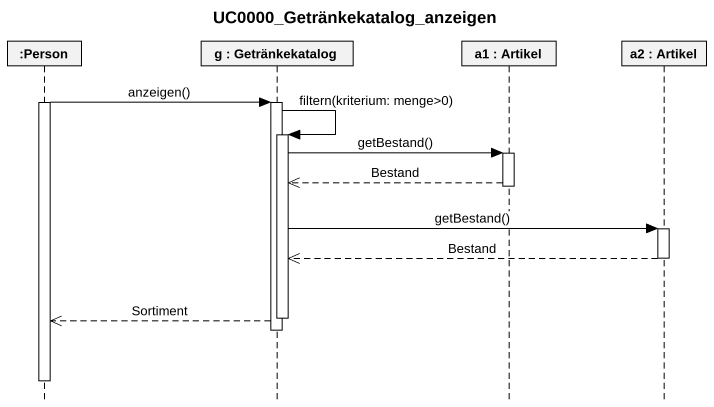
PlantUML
@startuml
title UC0000_Getränkekatalog_anzeigen
hide footbox
participant ":Person" as Person_
participant "g : Getränkekatalog" as g
participant "a1 : Artikel" as a1
participant "a2 : Artikel" as a2

activate Person_
Person_ -> g : anzeigen()
activate g
g -> g : filtern(kriterium: menge>0)
activate g
g -> a1 : getBestand()
activate a1
a1 -->> g : Bestand
deactivate a1
g -> a2 : getBestand()
activate a2
a2 -->> g : Bestand
deactivate a2
deactivate g
g -->> Person_ : Sortiment
deactivate g
deactivate Person_
@enduml
